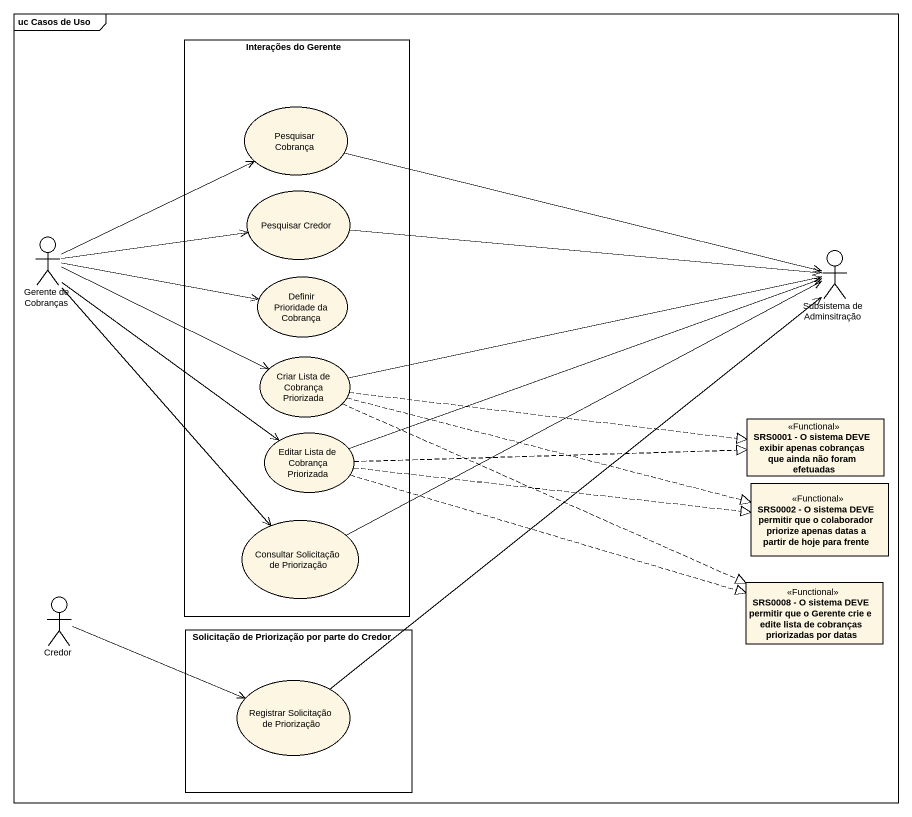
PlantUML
@startuml
mainframe uc Casos de Uso
allowmixing
hide circle
hide empty members
rectangle "Interações do Gerente" as Interações_do_Gerente {
  usecase "Pesquisar Cobrança" as Pesquisar_Cobrança
  usecase "Pesquisar Credor" as Pesquisar_Credor
  usecase "Definir Prioridade da Cobrança" as Definir_Prioridade_da
  usecase "Criar Lista de Cobrança Priorizada" as Criar_Lista_de_Cobrança
  usecase "Editar Lista de Cobrança Priorizada" as Editar_Lista_de_Cobrança
  usecase "Consultar Solicitação de Priorização" as Consultar_Solicitação_de
}
actor "Gerente de Cobranças" as Gerente_de_Cobranças
actor "Subsistema de Adminsitração" as Subsistema_de_Adminsitração
class "SRS0001 - O sistema DEVE exibir apenas cobranças que ainda não foram efetuadas" as SRS0001_O_sistema_DEVE <<Functional>>
class "SRS0002 - O sistema DEVE permitir que o colaborador priorize apenas datas a partir de hoje para frente" as SRS0002_O_sistema_DEVE <<Functional>>
actor Credor
class "SRS0008 - O sistema DEVE permitir que o Gerente crie e edite lista de cobranças priorizadas por datas" as SRS0008_O_sistema_DEVE <<Functional>>
rectangle "Solicitação de Priorização por parte do Credor" as Solicitação_de_Priorização {
  usecase "Registrar Solicitação de Priorização" as Registrar_Solicitação_de
}
Pesquisar_Cobrança -right-> Subsistema_de_Adminsitração
Pesquisar_Credor -right-> Subsistema_de_Adminsitração
Gerente_de_Cobranças -right-> Pesquisar_Cobrança
Gerente_de_Cobranças -right-> Pesquisar_Credor
Gerente_de_Cobranças -right-> Definir_Prioridade_da
Gerente_de_Cobranças -right-> Criar_Lista_de_Cobrança
Gerente_de_Cobranças --> Editar_Lista_de_Cobrança
Gerente_de_Cobranças --> Consultar_Solicitação_de
Criar_Lista_de_Cobrança -right-> Subsistema_de_Adminsitração
Criar_Lista_de_Cobrança .right.|> SRS0001_O_sistema_DEVE
Criar_Lista_de_Cobrança .right.|> SRS0002_O_sistema_DEVE
Criar_Lista_de_Cobrança .right.|> SRS0008_O_sistema_DEVE
Editar_Lista_de_Cobrança -right-> Subsistema_de_Adminsitração
Editar_Lista_de_Cobrança .right.|> SRS0001_O_sistema_DEVE
Editar_Lista_de_Cobrança .right.|> SRS0002_O_sistema_DEVE
Editar_Lista_de_Cobrança .right.|> SRS0008_O_sistema_DEVE
Consultar_Solicitação_de -right-> Subsistema_de_Adminsitração
Credor -right-> Registrar_Solicitação_de
Registrar_Solicitação_de -up-> Subsistema_de_Adminsitração
@enduml
